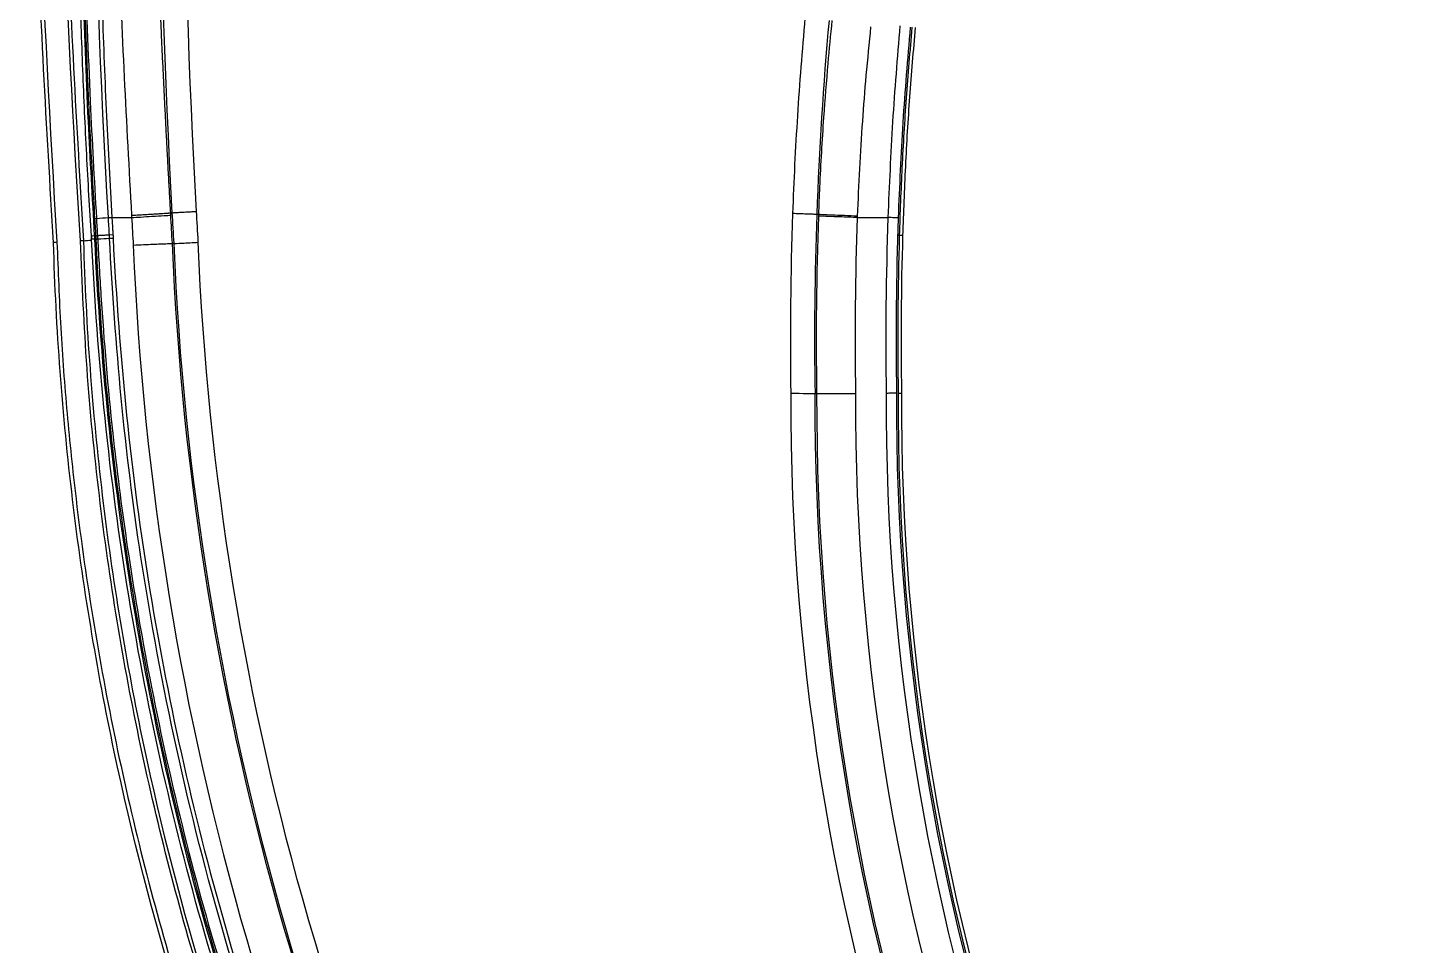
# Model space of a CAD drawing. Header units: millimetres. Extents: x 28 to 2425, y 8 to 1657.
# Drawn here: x 1754.4 to 1893.6, y 1035.6 to 1127.8 of the extents above; entities that cross this region are included whole.
import ezdxf

# ---------------------------------------------------------------- set-up
doc = ezdxf.new("R2010")
doc.units = ezdxf.units.MM
doc.layers.add('1LINE', color=7, linetype='CONTINUOUS')

msp = doc.modelspace()

# ---------------------------------------------------------------- linework, layer by layer
at = {"layer": '1LINE', "linetype": 'Continuous'}
for p, q in [((1762.88, 1108.73), (1764.86, 1108.73)), ((1837.78, 1108.73), (1840.86, 1108.73)), ((1760.81, 1106.9), (1761.11, 1106.92)), ((1761.28, 1106.92), (1761.11, 1106.92)), ((1761.28, 1106.92), (1761.42, 1106.93)), ((1762.63, 1107), (1762.98, 1107.02)), ((1842, 1106.92), (1841.8, 1106.92)), ((1842.3, 1106.91), (1842, 1106.92))]:
    msp.add_line(p, q, dxfattribs=at)
at = {"layer": '1LINE', "linetype": 'Continuous', "extrusion": (0, 0, -1)}
for centre, radius, start, end in [((-2187.02, 1096.51), 346.37, 359.0985, 2.0215), ((-2187.02, 1096.51), 345.17, 359.0965, 1.727), ((-2060.18, 1118.33), 291.48, 330.1178, 357.6011), ((-2060.18, 1118.33), 288.89, 330.1275, 357.6013), ((-2069.68, 1090.06), 236.15, 320.6128, 0.2344), ((-2069.68, 1090.06), 232.07, 320.5876, 0.2373), ((-2069.68, 1090.06), 229, 320.5611, 0.2523), ((-2069.68, 1090.06), 227.8, 320.9271, 0.2554)]:
    msp.add_arc(centre, radius, start, end, dxfattribs=at)
at = {"layer": '1LINE', "linetype": 'Continuous'}
for centre, radius, start, end in [((2187.02, 1096.51), 345.37, 177.9789, 180.9032), ((2187.02, 1096.51), 344.87, 178.273, 180.904), ((2060.18, 1118.33), 295.42, 182.3989, 209.8965), ((2060.18, 1118.33), 291.35, 182.3969, 209.8817), ((2069.68, 1090.06), 238.61, 179.763, 219.3872), ((2069.68, 1090.06), 236.01, 179.7651, 219.388), ((2069.68, 1090.06), 228, 179.7451, 219.4412), ((2069.68, 1090.06), 227.5, 179.7439, 219.0729)]:
    msp.add_arc(centre, radius, start, end, dxfattribs=at)
for points, knots in [([(1760.81, 1106.9), (1760.65, 1109.62), (1760.32, 1115.18), (1759.94, 1123.67), (1759.6, 1133.38), (1759.35, 1144.75), (1759.26, 1157.36), (1759.38, 1170.16), (1759.66, 1182.19), (1760.1, 1194.5), (1760.54, 1202.58), (1760.78, 1207.01)], [0, 0, 0, 0, 0.08041, 0.163852, 0.250112, 0.367123, 0.500137, 0.62497, 0.750032, 0.862981, 1, 1, 1, 1]), ([(1761.07, 1207.1), (1760.92, 1204.42), (1760.62, 1199.05), (1760.26, 1190.89), (1759.93, 1181.47), (1759.67, 1170.4), (1759.56, 1157.86), (1759.64, 1145.05), (1759.92, 1131.95), (1760.4, 1119.23), (1760.89, 1110.74), (1761.11, 1106.92)], [0, 0, 0, 0, 0.083023, 0.166341, 0.25005, 0.369631, 0.500021, 0.625081, 0.749976, 0.887382, 1, 1, 1, 1]), ([(1761.17, 1108.64), (1761.02, 1111.38), (1760.71, 1116.65), (1760.38, 1124.22), (1760.14, 1131.12), (1759.97, 1137.35), (1759.87, 1142.9), (1759.8, 1147.8), (1759.74, 1155.37), (1759.78, 1166.1), (1760.04, 1180.39), (1760.42, 1190.05), (1760.62, 1195.01)], [0, 0, 0, 0, 0.094192, 0.180777, 0.259771, 0.331184, 0.395024, 0.451294, 0.499996, 0.657047, 0.823775, 1, 1, 1, 1]), ([(1760.77, 1195.1), (1760.66, 1192.62), (1760.42, 1186.98), (1760.14, 1177.38), (1759.92, 1165.6), (1759.87, 1151.23), (1760.11, 1135.9), (1760.61, 1121.33), (1761.1, 1112.56), (1761.32, 1108.65)], [0, 0, 0, 0, 0.088078, 0.200778, 0.338099, 0.500035, 0.699331, 0.865984, 1, 1, 1, 1]), ([(1762.15, 1191.32), (1762.05, 1188.57), (1761.87, 1183.58), (1761.7, 1176.8), (1761.54, 1169.35), (1761.45, 1160.73), (1761.46, 1150.39), (1761.61, 1140.01), (1761.89, 1129.5), (1762.3, 1119.07), (1762.69, 1112.11), (1762.88, 1108.73)], [0, 0, 0, 0, 0.101949, 0.185276, 0.250031, 0.375031, 0.500023, 0.625011, 0.749997, 0.878596, 1, 1, 1, 1]), ([(1762.15, 1191.32), (1762.18, 1188.63), (1762.23, 1183.26), (1762.36, 1175.13), (1762.53, 1166.97), (1762.74, 1158.76), (1763.04, 1148.68), (1763.48, 1136.71), (1764.09, 1122.85), (1764.59, 1113.59), (1764.85, 1108.96)], [0, 0, 0, 0, 0.100026, 0.199954, 0.299853, 0.399793, 0.499838, 0.666546, 0.833304, 1, 1, 1, 1]), ([(1757.01, 1106.2), (1756.67, 1112.01), (1755.97, 1123.63), (1755.22, 1141.07), (1754.67, 1158.51), (1754.5, 1170.14), (1754.42, 1175.95)], [0, 0, 0, 0, 0.249844, 0.499788, 0.749838, 1, 1, 1, 1]), ([(1757.43, 1175.97), (1757.51, 1170.17), (1757.68, 1158.57), (1758.23, 1141.16), (1758.98, 1123.76), (1759.67, 1112.17), (1760.02, 1106.37)], [0, 0, 0, 0, 0.250163, 0.500213, 0.750156, 1, 1, 1, 1]), ([(1832.5, 1128.77), (1832.2, 1125.51), (1831.95, 1122.23), (1831.53, 1115.69), (1831.37, 1112.41), (1831.26, 1109.13)], [0, 0, 0, 0, 0.499811, 0.499811, 1, 1, 1, 1]), ([(1835.2, 1128.52), (1835.06, 1127.08), (1834.75, 1123.85), (1834.31, 1118.27), (1834.01, 1113.21), (1833.89, 1109.95), (1833.85, 1109.03)], [0, 0, 0, 0, 0.22199, 0.500003, 0.859222, 1, 1, 1, 1]), ([(1837.79, 1108.87), (1837.85, 1110.46), (1837.99, 1113.64), (1838.28, 1118.35), (1838.65, 1123.11), (1838.97, 1126.27), (1839.13, 1127.9)], [0, 0, 0, 0, 0.250001, 0.5, 0.742031, 1, 1, 1, 1]), ([(1840.86, 1108.73), (1841, 1111.94), (1841.27, 1118.37), (1841.8, 1124.78), (1842.07, 1128)], [0, 0, 0, 0, 0.498116, 1, 1, 1, 1]), ([(1843.07, 1127.85), (1842.8, 1124.66), (1842.27, 1118.29), (1841.99, 1111.89), (1841.86, 1108.69)], [0, 0, 0, 0, 0.500512, 1, 1, 1, 1]), ([(1842, 1106.92), (1842.08, 1109.2), (1842.25, 1113.81), (1842.67, 1120.8), (1843.07, 1125.48), (1843.27, 1127.85)], [0, 0, 0, 0, 0.326511, 0.65978, 1, 1, 1, 1]), ([(1843.57, 1127.81), (1843.37, 1125.49), (1842.98, 1120.85), (1842.55, 1113.88), (1842.39, 1109.23), (1842.3, 1106.91)], [0, 0, 0, 0, 0.333852, 0.667132, 1, 1, 1, 1]), ([(1771.55, 1106.24), (1771.55, 1106.26), (1771.55, 1106.28), (1771.49, 1107.31), (1771.43, 1108.33), (1771.37, 1109.35)], [0, 0, 0, 0, 0.019355, 0.019355, 1, 1, 1, 1]), ([(1761.28, 1106.92), (1761.27, 1107.01), (1761.27, 1107.11), (1761.25, 1107.37), (1761.24, 1107.52), (1761.22, 1107.84), (1761.21, 1108), (1761.19, 1108.32), (1761.18, 1108.48), (1761.17, 1108.64)], [0, 0, 0, 0, 0.168604, 0.168604, 0.446114, 0.446114, 0.723624, 0.723624, 1, 1, 1, 1]), ([(1762.88, 1108.73), (1762.88, 1108.64), (1762.89, 1108.55), (1762.9, 1108.29), (1762.91, 1108.14), (1762.93, 1107.82), (1762.94, 1107.66), (1762.96, 1107.34), (1762.97, 1107.18), (1762.98, 1107.02)], [0, 0, 0, 0, 0.162932, 0.162932, 0.441955, 0.441955, 0.720977, 0.720977, 1, 1, 1, 1]), ([(1764.86, 1108.73), (1765.16, 1108.75), (1765.87, 1108.79), (1767.04, 1108.86), (1768.26, 1108.93), (1768.61, 1108.95), (1768.79, 1108.96)], [0, 0, 0, 0, 0.159679, 0.385495, 0.673826, 1, 1, 1, 1]), ([(1837.79, 1108.87), (1836.93, 1108.9), (1835.96, 1108.94), (1834.47, 1109), (1834, 1109.02), (1833.85, 1109.03)], [0, 0, 0, 0, 0.5, 0.5, 1, 1, 1, 1]), ([(1837.78, 1108.73), (1837.48, 1108.74), (1836.86, 1108.77), (1835.88, 1108.8), (1834.57, 1108.85), (1834.13, 1108.87), (1833.85, 1108.88)], [0, 0, 0, 0, 0.163359, 0.335505, 0.55981, 1, 1, 1, 1]), ([(1841.86, 1108.69), (1841.84, 1108.7), (1841.8, 1108.7), (1841.52, 1108.71), (1841.19, 1108.72), (1840.96, 1108.73), (1840.86, 1108.73)], [0, 0, 0, 0, 0.300021, 0.566816, 0.800198, 1, 1, 1, 1]), ([(1761.13, 1106.56), (1761.06, 1106.56), (1760.94, 1106.55), (1760.84, 1106.54), (1760.84, 1106.54), (1760.84, 1106.54)], [0, 0, 0, 0, 0.413788, 0.763927, 1, 1, 1, 1]), ([(1800.82, 969.69), (1794.81, 980.08), (1789.4, 990.85), (1779.95, 1012.88), (1775.89, 1024.15), (1769.15, 1047.22), (1766.51, 1058.9), (1762.63, 1082.56), (1761.39, 1094.54), (1760.84, 1106.54)], [0, 0, 0, 0, 0.25, 0.25, 0.5, 0.5, 0.75, 0.75, 1, 1, 1, 1]), ([(1761.13, 1106.56), (1761.69, 1094.57), (1762.92, 1082.6), (1766.8, 1058.97), (1769.44, 1047.3), (1776.17, 1024.25), (1780.23, 1012.99), (1789.67, 990.99), (1795.07, 980.23), (1801.08, 969.84)], [0, 0, 0, 0, 0.25, 0.25, 0.5, 0.5, 0.75, 0.75, 1, 1, 1, 1]), ([(1761.3, 1106.57), (1761.3, 1106.6), (1761.3, 1106.63), (1761.29, 1106.69), (1761.29, 1106.72), (1761.29, 1106.8), (1761.28, 1106.86), (1761.28, 1106.92)], [0, 0, 0, 0, 0.25, 0.25, 0.5, 0.5, 1, 1, 1, 1]), ([(1801.22, 969.94), (1789.16, 990.79), (1779.74, 1012.69), (1769.65, 1047.14), (1766.98, 1058.93), (1763.09, 1082.61), (1761.85, 1094.54), (1761.3, 1106.57)], [0, 0, 0, 0, 0.5, 0.5, 0.75, 0.75, 1, 1, 1, 1]), ([(1761.42, 1106.93), (1761.43, 1106.89), (1761.43, 1106.86), (1761.43, 1106.8), (1761.43, 1106.77), (1761.44, 1106.69), (1761.44, 1106.64), (1761.45, 1106.58)], [0, 0, 0, 0, 0.268559, 0.268559, 0.537119, 0.537119, 1, 1, 1, 1]), ([(1761.45, 1106.58), (1761.55, 1104.68), (1761.91, 1098.16), (1763.09, 1084.33), (1766.28, 1062.49), (1771.39, 1040.82), (1777.38, 1022.09), (1781.44, 1011.19), (1784.84, 1002.98), (1788.12, 995.47), (1792.24, 986.78), (1796.98, 977.7), (1800.02, 972.35), (1801.34, 970.02)], [0, 0, 0, 0, 0.039683, 0.136453, 0.289884, 0.500306, 0.600491, 0.700436, 0.74325, 0.786024, 0.871538, 0.944075, 1, 1, 1, 1]), ([(1802.37, 970.63), (1797.05, 979.96), (1792.11, 989.48), (1782.46, 1011.33), (1777.93, 1023.65), (1770.57, 1048.88), (1767.78, 1061.68), (1764.17, 1085.2), (1763.2, 1095.92), (1762.64, 1106.65)], [0, 0, 0, 0, 0.224918, 0.224918, 0.499954, 0.499954, 0.774989, 0.774989, 1, 1, 1, 1]), ([(1762.98, 1107.02), (1762.98, 1106.99), (1762.99, 1106.96), (1762.99, 1106.9), (1762.99, 1106.87), (1763, 1106.78), (1763, 1106.73), (1763, 1106.67)], [0, 0, 0, 0, 0.263856, 0.263856, 0.527736, 0.527736, 1, 1, 1, 1]), ([(1762.99, 1106.67), (1763.62, 1094.76), (1764.76, 1082.94), (1768.62, 1059.54), (1771.22, 1047.93), (1777.89, 1025.01), (1781.95, 1013.77), (1791.33, 991.82), (1796.77, 981.18), (1802.68, 970.81)], [0, 0, 0, 0, 0.25, 0.25, 0.5, 0.5, 0.75, 0.75, 1, 1, 1, 1]), ([(1757.36, 1106.25), (1757.26, 1106.24), (1757.06, 1106.23), (1757.03, 1106.21), (1757.01, 1106.2)], [0, 0, 0, 0, 0.500141, 1, 1, 1, 1]), ([(1833.23, 919.48), (1821.47, 932.22), (1811.02, 945.83), (1797.26, 967.46), (1792.99, 974.88), (1785.09, 990.13), (1781.45, 998.01), (1771.66, 1021.99), (1766.65, 1038.35), (1761.35, 1063.41), (1759.95, 1071.85), (1757.91, 1088.92), (1757.26, 1097.56), (1757.01, 1106.2)], [0, 0, 0, 0, 0.25, 0.25, 0.375, 0.375, 0.5, 0.5, 0.75, 0.75, 0.875, 0.875, 1, 1, 1, 1]), ([(1757.36, 1106.25), (1757.47, 1103.38), (1757.68, 1097.63), (1758.34, 1089.03), (1759.37, 1079.06), (1760.99, 1067.75), (1764.15, 1050.94), (1769.51, 1030.21), (1778.17, 1005.96), (1787.18, 986.45), (1795.41, 971.38), (1802.8, 959.16), (1811.64, 946.17), (1822.06, 932.53), (1829.67, 923.99), (1833.48, 919.72)], [0, 0, 0, 0, 0.041983, 0.083938, 0.125902, 0.188283, 0.250659, 0.375347, 0.500034, 0.625611, 0.687896, 0.750197, 0.833482, 0.916651, 1, 1, 1, 1]), ([(1760.02, 1106.37), (1759.99, 1106.38), (1759.94, 1106.38), (1759.8, 1106.38), (1759.72, 1106.38)], [0, 0, 0, 0, 0.500289, 1, 1, 1, 1]), ([(1835.22, 921.32), (1833.31, 923.43), (1829.49, 927.63), (1824.02, 934.15), (1818.73, 940.81), (1813.65, 947.63), (1808.76, 954.59), (1803.32, 962.88), (1797.45, 972.57), (1789.29, 987.53), (1780.36, 1006.88), (1771.77, 1030.94), (1766.45, 1051.51), (1763.31, 1068.18), (1761.52, 1080.82), (1760.26, 1093.56), (1759.9, 1102.1), (1759.72, 1106.38)], [0, 0, 0, 0, 0.041718, 0.083354, 0.124946, 0.166531, 0.208144, 0.249825, 0.31212, 0.374408, 0.499983, 0.62466, 0.749351, 0.81172, 0.874106, 0.937039, 1, 1, 1, 1]), ([(1760.02, 1106.37), (1760.26, 1097.82), (1760.9, 1089.26), (1762.92, 1072.37), (1764.3, 1064.01), (1769.55, 1039.2), (1774.5, 1023.01), (1784.19, 999.26), (1787.79, 991.47), (1795.61, 976.37), (1799.83, 969.02), (1813.46, 947.6), (1823.8, 934.14), (1835.44, 921.52)], [0, 0, 0, 0, 0.125, 0.125, 0.25, 0.25, 0.5, 0.5, 0.625, 0.625, 0.75, 0.75, 1, 1, 1, 1]), ([(1765.02, 1105.96), (1765.37, 1105.98), (1766.06, 1106.01), (1766.99, 1106.05), (1767.74, 1106.08), (1768.28, 1106.1), (1768.64, 1106.11), (1768.85, 1106.12), (1768.92, 1106.12), (1768.96, 1106.13)], [0, 0, 0, 0, 0.188692, 0.370394, 0.537692, 0.685634, 0.811935, 0.916386, 1, 1, 1, 1]), ([(1769.09, 1106.13), (1769.18, 1106.13), (1769.48, 1106.14), (1770.41, 1106.18), (1771.01, 1106.21), (1771.55, 1106.24)], [0, 0, 0, 0, 0.5, 0.5, 1, 1, 1, 1]), ([(1837.61, 1091.02), (1837.29, 1091.01), (1836.66, 1091.01), (1835.77, 1091), (1834.98, 1091), (1834.35, 1091), (1833.89, 1091), (1833.74, 1091.01), (1833.67, 1091.01)], [0, 0, 0, 0, 0.171188, 0.340563, 0.508128, 0.673887, 0.837843, 1, 1, 1, 1]), ([(1841.69, 1091.07), (1841.69, 1091.07), (1841.67, 1091.07), (1841.59, 1091.07), (1841.54, 1091.07), (1841.4, 1091.07), (1841.31, 1091.07), (1841.12, 1091.07), (1841.02, 1091.07), (1840.85, 1091.07), (1840.79, 1091.06), (1840.72, 1091.06), (1840.7, 1091.06), (1840.69, 1091.06)], [0, 0, 0, 0, 0.215193, 0.215193, 0.430014, 0.430014, 0.644839, 0.644839, 0.859675, 0.859675, 0.971477, 0.971477, 1, 1, 1, 1]), ([(1841.89, 1091.07), (1841.9, 1091.07), (1841.9, 1091.07), (1841.93, 1091.07), (1841.94, 1091.07), (1841.99, 1091.07), (1842.02, 1091.07), (1842.08, 1091.07), (1842.1, 1091.07), (1842.14, 1091.07), (1842.16, 1091.07), (1842.18, 1091.07), (1842.19, 1091.07), (1842.19, 1091.07)], [0, 0, 0, 0, 0.052022, 0.052022, 0.140581, 0.140581, 0.355541, 0.355541, 0.57049, 0.57049, 0.785435, 0.785435, 1, 1, 1, 1])]:
    msp.add_open_spline(points, degree=3, knots=knots, dxfattribs=at)
msp.add_rational_spline([(1768.78, 1109.2), (1767.93, 1124.22), (1767.28, 1139.27), (1766.38, 1169.02), (1766.13, 1183.69), (1766.04, 1198.14)], [0.99999947363, 0.999999471799, 0.99999947131, 0.999999472885, 0.999999474887, 0.999999478159], degree=3, knots=[0, 0, 0, 0, 0.5, 0.5, 1, 1, 1, 1], dxfattribs=at)
for points, degree in [([(1768.25, 1192.11), (1767.16, 1164.48), (1767.38, 1136.81), (1768.91, 1109.21)], 3), ([(1771.37, 1109.35), (1769.85, 1136.88), (1769.62, 1164.46), (1770.71, 1192.01)], 3), ([(1762.52, 1108.72), (1760.85, 1136.55), (1760.73, 1164.43), (1761.8, 1191.29)], 3), ([(1754.77, 1176), (1755.02, 1152.75), (1755.88, 1129.5), (1757.36, 1106.25)], 3), ([(1759.72, 1106.38), (1758.24, 1129.59), (1757.38, 1152.79), (1757.13, 1176)], 3), ([(1833.72, 1109.04), (1833.95, 1115.55), (1834.36, 1122.05), (1834.95, 1128.54)], 3), ([(1761.17, 1108.64), (1761.17, 1108.64), (1761.23, 1108.64), (1761.32, 1108.65)], 3), ([(1761.32, 1108.65), (1761.72, 1108.67), (1762.12, 1108.7), (1762.52, 1108.72)], 3), ([(1761.32, 1108.65), (1761.35, 1108.07), (1761.39, 1107.5), (1761.42, 1106.93)], 3), ([(1762.52, 1108.72), (1762.61, 1108.72), (1762.75, 1108.73), (1762.88, 1108.74)], 3), ([(1762.63, 1107), (1762.59, 1107.58), (1762.56, 1108.15), (1762.52, 1108.72)], 3), ([(1764.85, 1108.96), (1764.85, 1108.88), (1764.85, 1108.81), (1764.86, 1108.73)], 3), ([(1764.86, 1108.73), (1764.91, 1107.81), (1764.96, 1106.88), (1765.02, 1105.96)], 3), ([(1764.86, 1108.73), (1764.86, 1108.73), (1764.86, 1108.73), (1764.86, 1108.73)], 3), ([(1768.78, 1109.2), (1768.82, 1109.21), (1768.87, 1109.21), (1768.91, 1109.21)], 3), ([(1768.79, 1108.96), (1768.79, 1109.04), (1768.78, 1109.12), (1768.78, 1109.2)], 3), ([(1768.95, 1106.14), (1768.9, 1107.08), (1768.84, 1108.02), (1768.79, 1108.96)], 3), ([(1768.91, 1109.21), (1768.97, 1108.19), (1769.03, 1107.17), (1769.09, 1106.15)], 3), ([(1831.26, 1109.13), (1831.04, 1103.1), (1830.98, 1097.07), (1831.07, 1091.04)], 3), ([(1833.54, 1091.02), (1833.44, 1097.03), (1833.5, 1103.03), (1833.72, 1109.04)], 3), ([(1833.85, 1108.88), (1833.64, 1102.93), (1833.58, 1096.98), (1833.67, 1091.02)], 3), ([(1833.85, 1109.03), (1833.81, 1109.04), (1833.76, 1109.04), (1833.72, 1109.04)], 3), ([(1833.85, 1109.03), (1833.85, 1108.98), (1833.85, 1108.93), (1833.85, 1108.88)], 3), ([(1837.61, 1091.02), (1837.52, 1096.92), (1837.58, 1102.83), (1837.78, 1108.73)], 3), ([(1837.78, 1108.73), (1837.78, 1108.78), (1837.79, 1108.82), (1837.79, 1108.87)], 3), ([(1837.78, 1108.73), (1837.78, 1108.73), (1837.78, 1108.73), (1837.78, 1108.73)], 3), ([(1840.86, 1108.73), (1840.86, 1108.73), (1840.86, 1108.73), (1840.86, 1108.73)], 3), ([(1760.81, 1106.9), (1760.84, 1106.54)], 1), ([(1760.84, 1106.54), (1760.83, 1106.66), (1760.82, 1106.78), (1760.81, 1106.9)], 3), ([(1761.11, 1106.92), (1761.12, 1106.8), (1761.13, 1106.68), (1761.13, 1106.56)], 3), ([(1761.42, 1106.93), (1762.63, 1107)], 1), ([(1761.45, 1106.58), (1761.85, 1106.61), (1762.25, 1106.63), (1762.65, 1106.65)], 3), ([(1762.65, 1106.65), (1762.64, 1106.77), (1762.64, 1106.88), (1762.63, 1107)], 3), ([(1757.01, 1106.2), (1757.01, 1106.2), (1757.01, 1106.2), (1757.01, 1106.2)], 3), ([(1760.85, 1106.42), (1760.57, 1106.4), (1760.29, 1106.39), (1760.02, 1106.37)], 3), ([(1760.02, 1106.37), (1760.02, 1106.37), (1760.02, 1106.37), (1760.02, 1106.37)], 3), ([(1768.95, 1106.14), (1769, 1106.15), (1769.04, 1106.15), (1769.09, 1106.15)], 3), ([(1833.54, 1091.01), (1833.33, 1091.02), (1832.24, 1091.03), (1831.07, 1091.04)], 3), ([(1833.67, 1091.03), (1833.63, 1091.03), (1833.58, 1091.03), (1833.54, 1091.03)], 3)]:
    msp.add_open_spline(points, degree=degree, dxfattribs=at)
for points, weights in [([(1768.91, 1109.21), (1769.28, 1109.23), (1771.37, 1109.35)], [1, 0.766044443119, 1]), ([(1764.85, 1108.96), (1768.2, 1109.15), (1768.78, 1109.2)], [1, 0.765927576257, 1]), ([(1833.72, 1109.04), (1833.35, 1109.05), (1831.26, 1109.13)], [0.999991723516, 0.766048530363, 1]), ([(1761.3, 1106.57), (1761.3, 1106.57), (1761.45, 1106.58)], [0.997604243111, 0.925096879237, 1]), ([(1762.65, 1106.65), (1762.79, 1106.66), (1763, 1106.67)], [1, 0.925067824407, 0.997660516363])]:
    msp.add_rational_spline(points, weights, degree=2, dxfattribs=at)

doc.saveas('drawing.dxf')
